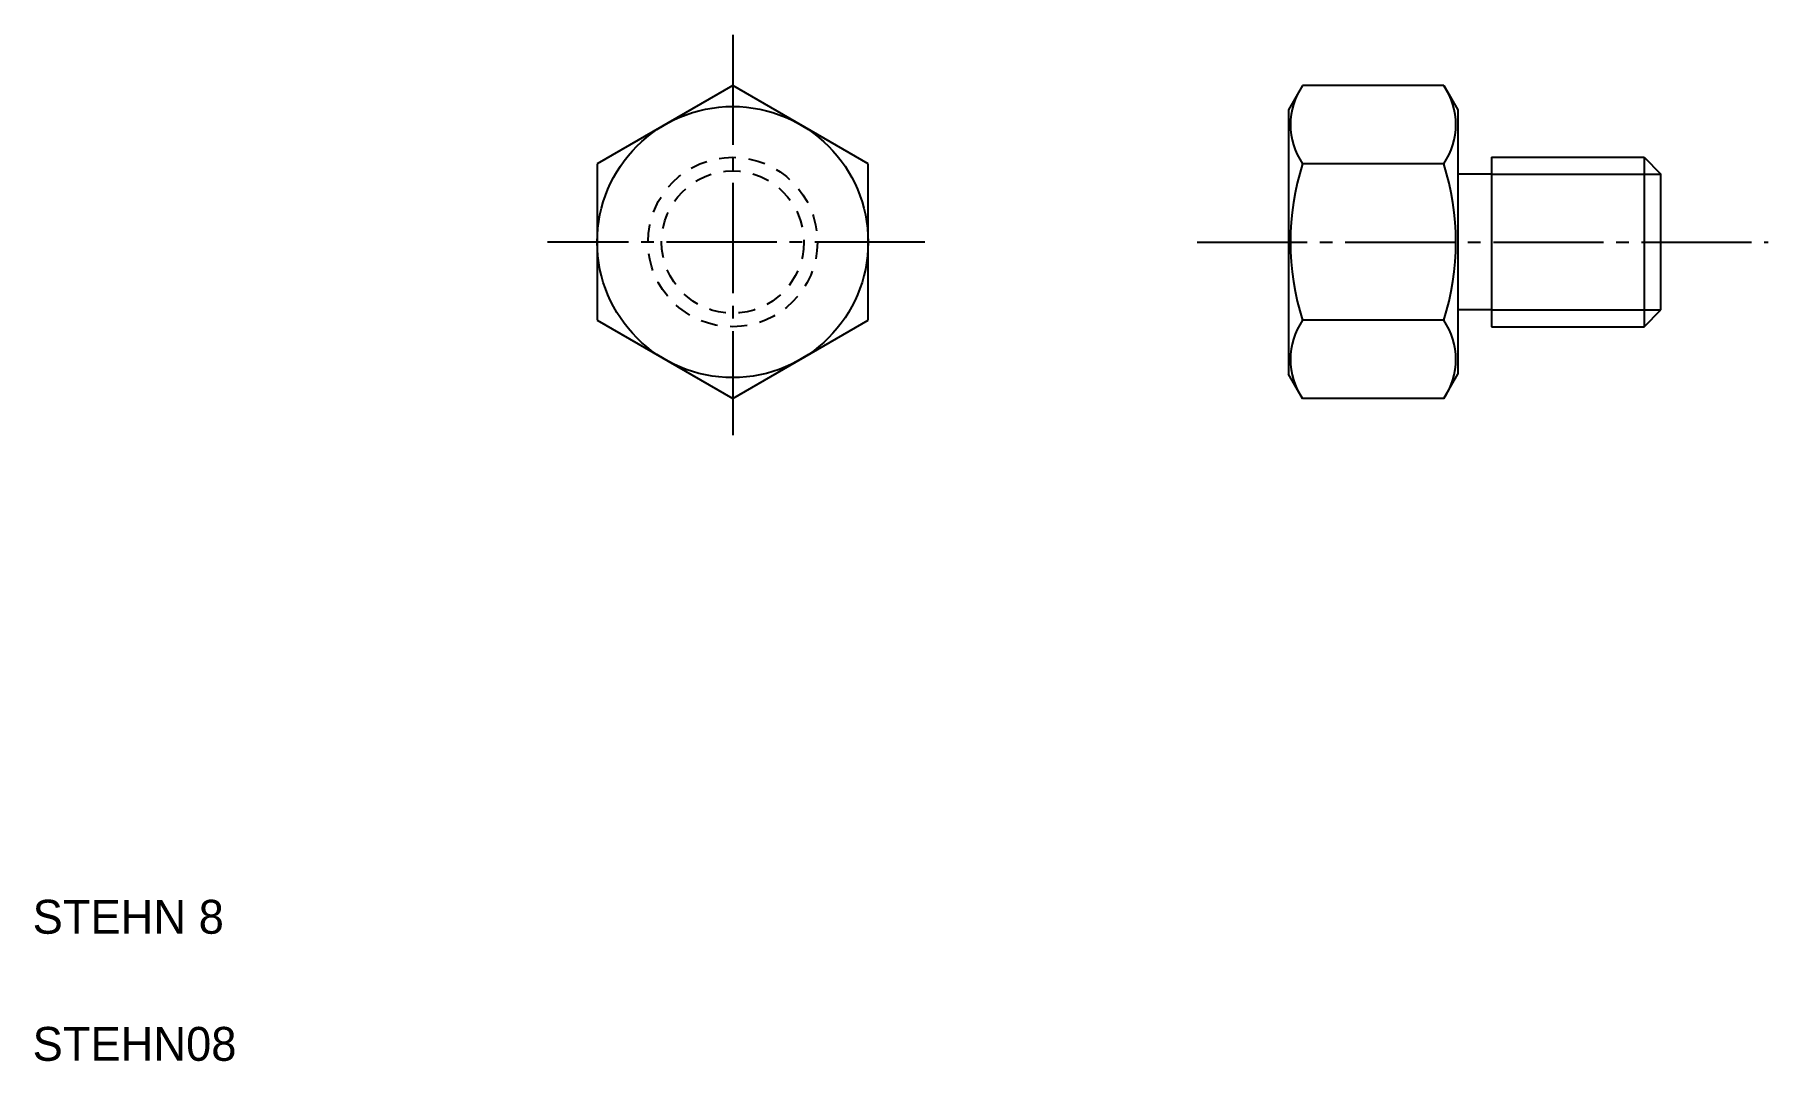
# Model space of a CAD drawing. Extents: x 2.6 to 53.8, y 2.5 to 32.8.
import ezdxf

# ---------------------------------------------------------------- set-up
doc = ezdxf.new("R2010")
doc.units = 0
doc.header["$LTSCALE"] = 0.25
doc.linetypes.add('CENTER', pattern=[17.5, 13, -1.5, 1.5, -1.5])
doc.linetypes.add('DASHED', pattern=[3.5, 2, -1.5])
doc.layers.get('0').update_dxf_attribs({"linetype": 'CONTINUOUS'})
doc.layers.add('CENTER', color=1, linetype='CENTER')

msp = doc.modelspace()

# ---------------------------------------------------------------- linework, layer by layer
at = {"color": 7, "linetype": 'CONTINUOUS'}
for p, q in [((23.173, 31.278), (19.173, 28.969)), ((27.173, 28.969), (23.173, 31.278)), ((40, 31.278), (39.585, 30.559)), ((44.17, 31.278), (40.001, 31.278)), ((44.17, 31.278), (44.585, 30.559)), ((39.585, 30.559), (39.585, 22.759)), ((44.585, 30.559), (44.585, 22.759)), ((19.173, 28.969), (19.173, 24.35)), ((27.173, 24.35), (27.173, 28.969)), ((44.17, 28.969), (40.001, 28.969)), ((45.585, 29.159), (45.585, 24.159)), ((45.585, 29.159), (50.085, 29.159)), ((50.085, 29.159), (50.085, 24.159)), ((50.085, 29.159), (50.585, 28.659)), ((45.585, 28.659), (44.585, 28.659)), ((50.585, 24.659), (50.585, 28.659)), ((45.585, 24.659), (44.585, 24.659)), ((50.085, 24.159), (50.585, 24.659)), ((19.173, 24.35), (23.173, 22.041)), ((23.173, 22.041), (27.173, 24.35)), ((44.17, 24.35), (40.001, 24.35)), ((45.585, 24.159), (50.085, 24.159)), ((40, 22.041), (39.585, 22.759)), ((44.17, 22.041), (44.585, 22.759)), ((44.17, 22.041), (40.001, 22.041))]:
    msp.add_line(p, q, dxfattribs=at)
for p, q in [((45.085, 28.659), (45.086, 28.659)), ((45.335, 28.659), (45.335, 28.659))]:
    msp.add_line(p, q)
at = {"color": 3, "linetype": 'CONTINUOUS'}
for p, q in [((45.585, 28.659), (50.585, 28.659)), ((45.585, 24.659), (50.585, 24.659))]:
    msp.add_line(p, q, dxfattribs=at)
at = {"color": 7, "linetype": 'CONTINUOUS'}
msp.add_circle((23.173, 26.659), 4, dxfattribs=at)
at = {"color": 3, "linetype": 'DASHED'}
for radius in [2.5, 2.1]:
    msp.add_circle((23.173, 26.659), radius, dxfattribs=at)
at = {"color": 7, "linetype": 'CONTINUOUS'}
for centre, radius, start, end in [((41.688, 30.123), 2.045, 145.6111, 214.3889), ((42.483, 30.123), 2.045, 325.6111, 34.3889), ((47.286, 26.659), 7.643, 162.4111, 197.5889), ((36.885, 26.659), 7.643, 342.4111, 17.5889), ((41.688, 23.195), 2.045, 145.6111, 214.3889), ((42.483, 23.195), 2.045, 325.6111, 34.3889)]:
    msp.add_arc(centre, radius, start, end, dxfattribs=at)
at = {"layer": 'CENTER', "color": 1, "linetype": 'CENTER'}
for p, q in [((23.173, 32.777), (23.173, 20.958)), ((28.848, 26.659), (17.705, 26.659)), ((36.885, 26.659), (53.755, 26.659))]:
    msp.add_line(p, q, dxfattribs=at)

# ---------------------------------------------------------------- texts
for s, p in [('STEHN 8', (2.5, 6.25)), ('STEHN08', (2.5, 2.5))]:
    msp.add_text(s, height=1).set_placement(p)

doc.saveas('drawing.dxf')
